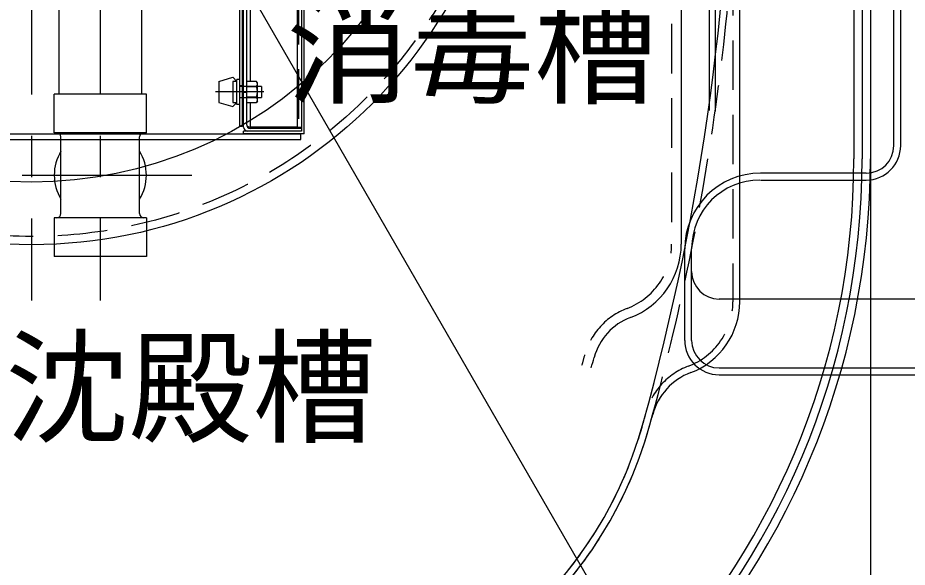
# Model space of a CAD drawing. Units: millimetres, scale not verified. Extents: x -23133 to 8910, y -6308 to 6308.
# Drawn here: x -3811 to -3164, y 353 to 753 of the extents above; entities that cross this region are included whole.
import ezdxf
from ezdxf.enums import TextEntityAlignment as Align

# ---------------------------------------------------------------- set-up
doc = ezdxf.new("R2010")
doc.units = ezdxf.units.MM
doc.header["$LTSCALE"] = 30
doc.linetypes.add('CHAIN1', pattern=[8, 5, -1, 1, -1])
doc.linetypes.add('DASHED1', pattern=[1.8, 1.2, -0.6])
for name, color, linetype, lineweight in [('0-0_0E', 3, 'Continuous', 25), ('0-1_空気管', 3, 'Continuous', 25), ('0-3_躯体', 3, 'Continuous', 25), ('0-5_機器', 2, 'Continuous', 25), ('0-6_文字', 3, 'Continuous', 25), ('0-7_08', 2, 'Continuous', 25), ('0-C_0D', 3, 'Continuous', 25)]:
    doc.layers.add(name, color=color, linetype=linetype, lineweight=lineweight)
doc.styles.add('ＭＳ ゴシック', font='')
doc.styles.get('ＭＳ ゴシック').set_extended_font_data('MS Gothic')

msp = doc.modelspace()

# ---------------------------------------------------------------- linework, layer by layer
at = {"layer": '0-0_0E'}
for p, q in [((-3174.12, 659.72), (-3174.12, 1036.56)), ((-3169.12, 659.72), (-3169.12, 1036.56)), ((-3194.12, 639.72), (-3271.12, 639.72)), ((-3271.12, 634.72), (-3194.12, 634.72)), ((-3321.12, 518.22), (-3321.12, 584.72)), ((-2827.12, 548.22), (-3301.12, 548.22)), ((-3301.12, 498.22), (-2827.12, 498.22)), ((-3301.12, 493.22), (-2827.12, 493.22))]:
    msp.add_line(p, q, dxfattribs=at)
at = {"layer": '0-0_0E', "linetype": 'DASHED1'}
msp.add_line((-2827.12, 548.22), (-3301.62, 548.22), dxfattribs=at)
at = {"layer": '0-0_0E'}
msp.add_lwpolyline([(-3326.12, 518.22), (-3326.12, 568.22), (-3326.12, 584.72)], dxfattribs=at)
for centre, radius, start, end in [((-3194.12, 659.72), 25, 270, 0), ((-3194.12, 659.72), 20, 270, 0), ((-3271.12, 584.72), 55, 90, 180), ((-3271.62, 585.22), 49.5, 90, 180), ((-3301.12, 568.22), 20, 180, 270), ((-3301.12, 518.22), 25, 180, 270), ((-3301.12, 518.22), 20, 180, 270)]:
    msp.add_arc(centre, radius, start, end, dxfattribs=at)
at = {"layer": '0-1_空気管', "linetype": 'CHAIN1'}
msp.add_line((-3801.15, 1326.84), (-3801.15, 547.27), dxfattribs=at)
at = {"layer": '0-1_空気管', "linetype": 'DASHED1'}
for p, q in [((-3291.15, 1330.15), (-3291.15, 546.3)), ((-3335.69, 1288.22), (-3335.69, 588.22))]:
    msp.add_line(p, q, dxfattribs=at)
at = {"layer": '0-1_空気管'}
for p, q in [((-3286.15, 546.3), (-3286.15, 1330.15)), ((-3328.7, 1288.22), (-3328.7, 588.22)), ((-3203.15, 1226.22), (-3203.15, 650.22)), ((-3197.15, 1226.22), (-3197.15, 650.22)), ((-3191.15, 1226.22), (-3191.15, 650.22)), ((-3308.11, 685.21), (-3308.11, 1191.24)), ((-3304.11, 1191.59), (-3304.11, 684.86))]:
    msp.add_line(p, q, dxfattribs=at)
for radius in [350.5, 305]:
    msp.add_circle((-3801.15, 938.22), radius, dxfattribs=at)
at = {"layer": '0-1_空気管', "linetype": 'DASHED1'}
msp.add_circle((-3801.15, 938.22), 344.5, dxfattribs=at)
at = {"layer": '0-1_空気管'}
for centre, radius, start, end in [((-5091.15, 938.22), 1800, 344.534, 0), ((-3753.15, 650.22), 556, 270, 0), ((-3753.15, 650.22), 562, 270, 0), ((-3753.15, 650.22), 550, 270, 0), ((-3385.7, 588.22), 57, 290.576, 0), ((-3341.15, 546.3), 55, 290.576, 0), ((-3350.55, 494.6), 43, 110.576, 164.784), ((-5135.69, 980.15), 1807, 344.534, 344.784), ((-3306, 452.68), 45, 110.576, 164.784), ((-5091.15, 938.22), 1805, 344.534, 344.784), ((-3645.47, 538.22), 300, 270, 344.534), ((-3645.47, 538.22), 305, 270, 344.534)]:
    msp.add_arc(centre, radius, start, end, dxfattribs=at)
at = {"layer": '0-1_空気管', "linetype": 'DASHED1'}
for centre, radius, start, end in [((-5091.15, 938.22), 1805, 344.534, 0), ((-3385.7, 588.22), 50, 290.576, 0), ((-3341.15, 546.3), 50, 290.576, 0), ((-3350.55, 494.6), 50, 110.576, 164.784), ((-5135.69, 980.15), 1800, 344.534, 344.784), ((-3306, 452.68), 50, 110.576, 164.784), ((-5091.15, 938.22), 1800, 344.534, 344.784), ((-3645.47, 538.22), 300, 270, 344.534), ((-3645.47, 538.22), 305, 270, 344.534)]:
    msp.add_arc(centre, radius, start, end, dxfattribs=at)
at = {"layer": '0-3_躯体', "linetype": 'CHAIN1'}
for p, q in [((-3751.15, 1326.84), (-3751.15, 547.27)), ((-3807.88, 638.22), (-3684.67, 638.22))]:
    msp.add_line(p, q, dxfattribs=at)
at = {"layer": '0-3_躯体'}
for p, q in [((-3781.15, 697.22), (-3781.15, 879.22)), ((-3721.15, 879.22), (-3721.15, 697.22)), ((-3717.65, 697.22), (-3784.65, 697.22)), ((-3784.65, 669.13), (-3784.65, 697.22)), ((-3717.65, 669.13), (-3717.65, 697.22)), ((-3717.65, 669.13), (-3784.65, 669.13)), ((-3779.75, 610.42), (-3779.75, 666.03)), ((-3722.55, 610.42), (-3722.55, 666.03)), ((-3784.65, 607.32), (-3784.65, 579.22)), ((-3717.65, 607.32), (-3784.65, 607.32)), ((-3717.65, 607.32), (-3717.65, 579.22)), ((-3717.65, 579.22), (-3784.65, 579.22))]:
    msp.add_line(p, q, dxfattribs=at)
for centre, radius, start, end in [((-3782.85, 666.03), 3.1, 0, 90), ((-3719.45, 666.03), 3.1, 90, 180), ((-3751.15, 638.22), 33.5, 148.625, 211.375), ((-3751.15, 638.22), 33.5, 328.625, 31.375), ((-3782.85, 610.42), 3.1, 270, 0), ((-3719.45, 610.42), 3.1, 180, 270)]:
    msp.add_arc(centre, radius, start, end, dxfattribs=at)
at = {"layer": '0-5_機器'}
msp.add_line((-3191.15, 2138.22), (-3191.15, -261.78), dxfattribs=at)
at = {"layer": '0-6_文字'}
msp.add_line((-3703.95, 878.08), (-3292.66, 165.71), dxfattribs=at)
at = {"layer": '0-7_08', "color": 3}
msp.add_line((-3830.36, 668.22), (-3605.36, 668.22), dxfattribs=at)
msp.add_lwpolyline([(-3826.36, 664.22), (-3605.36, 664.22), (-3605.36, 668.22)], dxfattribs=at)
at = {"layer": '0-C_0D'}
for p, q in [((-3607.9, 1145.22), (-3607.9, 672.22)), ((-3604.9, 1147.22), (-3604.9, 670.22)), ((-3649.9, 1143.72), (-3649.9, 673.72)), ((-3647.9, 1143.72), (-3647.9, 673.72)), ((-3646.9, 673.22), (-3646.9, 1144.22)), ((-3644.9, 1142.22), (-3644.9, 675.22)), ((-3602.9, 668.22), (-3602.9, 1046.22)), ((-3641.9, 706.39), (-3641.9, 931.22)), ((-3664.84, 706.39), (-3654.84, 709.39)), ((-3664.84, 706.39), (-3664.84, 691.05)), ((-3651.84, 706.39), (-3654.84, 709.39)), ((-3651.84, 706.39), (-3654.84, 706.39)), ((-3651.84, 689.62), (-3651.84, 707.82)), ((-3649.9, 707.82), (-3651.84, 707.82)), ((-3637.56, 706.39), (-3644.9, 706.39)), ((-3636.9, 705.25), (-3637.56, 706.39)), ((-3636.9, 692.19), (-3636.9, 705.25)), ((-3649.9, 703.36), (-3647.9, 703.36)), ((-3647.9, 698.72), (-3649.9, 698.72)), ((-3646.9, 702.86), (-3644.9, 702.86)), ((-3644.9, 702.55), (-3636.9, 702.55)), ((-3633.84, 702.72), (-3636.29, 702.72)), ((-3633.84, 702.72), (-3633.84, 694.72)), ((-3644.9, 698.22), (-3646.9, 698.22)), ((-3636.9, 694.89), (-3644.9, 694.89)), ((-3636.9, 692.19), (-3637.56, 691.05)), ((-3636.29, 694.72), (-3633.84, 694.72)), ((-3664.84, 691.05), (-3654.84, 688.05)), ((-3651.84, 691.05), (-3654.84, 688.05)), ((-3649.9, 689.62), (-3651.84, 689.62)), ((-3644.9, 691.05), (-3637.56, 691.05)), ((-3647.9, 673.72), (-3649.9, 673.72)), ((-3607.9, 673.19), (-3641.9, 673.19)), ((-3604.9, 670.22), (-3646.9, 670.22)), ((-3646.9, 668.22), (-3646.9, 670.22)), ((-3602.9, 668.22), (-3646.9, 668.22))]:
    msp.add_line(p, q, dxfattribs=at)
at = {"layer": '0-C_0D', "linetype": 'DASHED1'}
for p, q in [((-3606.9, 1147.22), (-3606.9, 670.22)), ((-3636.29, 702.72), (-3649.9, 702.72)), ((-3649.9, 694.72), (-3636.29, 694.72))]:
    msp.add_line(p, q, dxfattribs=at)
at = {"layer": '0-C_0D', "linetype": 'CHAIN1'}
msp.add_line((-3632.23, 698.72), (-3667.47, 698.72), dxfattribs=at)
at = {"layer": '0-C_0D'}
for points in [[(-3654.84, 706.39), (-3654.84, 691.05), (-3651.84, 691.05)], [(-3604.9, 672.22), (-3641.9, 672.22), (-3641.9, 691.05)]]:
    msp.add_lwpolyline(points, dxfattribs=at)
for centre, radius, start, end in [((-3640.04, 704.47), 3.13, 322.301, 37.699), ((-3648.46, 698.72), 11.56, 340.627, 19.373), ((-3640.04, 692.97), 3.13, 322.301, 37.699), ((-3643.9, 673.22), 3, 180, 270), ((-3641.9, 675.22), 3, 180, 270)]:
    msp.add_arc(centre, radius, start, end, dxfattribs=at)
for centre, ratio, start_param, end_param in [((-3641.9, 675.22), 0.676856, 6.283185, 7.853982), ((-3607.9, 673.22), 0.010189, 1.570796, 3.141593)]:
    msp.add_ellipse(centre, major_axis=(-3, 0), ratio=ratio, start_param=start_param, end_param=end_param, dxfattribs=at)

# ---------------------------------------------------------------- texts
at = {"layer": '0-6_文字', "color": 4, "style": 'ＭＳ ゴシック'}
for s, p in [('消毒槽', (-3615.76, 677.49)), ('沈殿槽', (-3820.5, 431.25))]:
    msp.add_text(s, height=65.98, dxfattribs=at).set_placement(p, align=Align.BOTTOM_LEFT)

doc.saveas('drawing.dxf')
